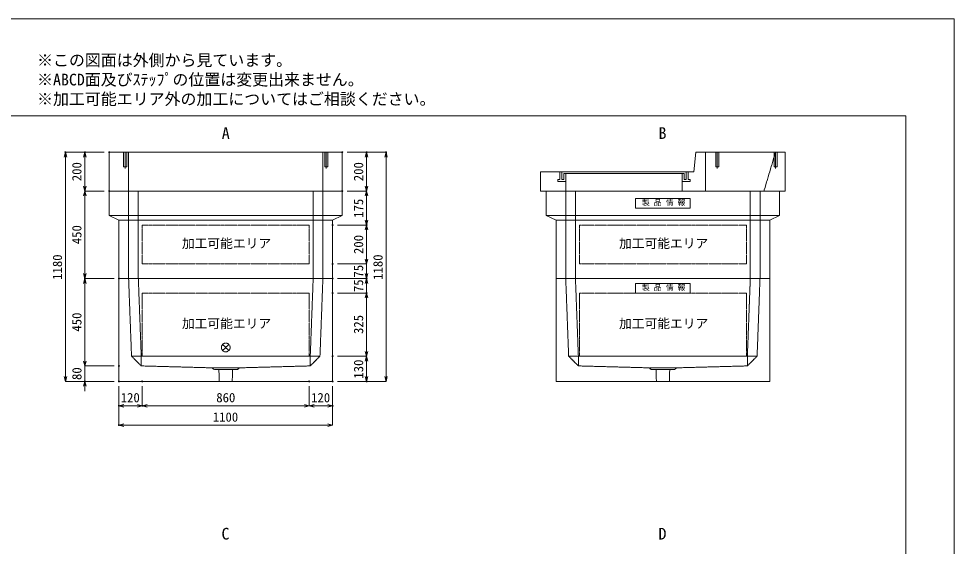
# Model space of a CAD drawing. Units: millimetres, scale not verified. Extents: x -3712 to 3712, y -2625 to 2625.
# Drawn here: x -1103 to 3712, y -91 to 2625 of the extents above; entities that cross this region are included whole.
import ezdxf
from ezdxf.enums import TextEntityAlignment as Align

# ---------------------------------------------------------------- set-up
doc = ezdxf.new("R2010")
doc.units = ezdxf.units.MM
doc.header["$LTSCALE"] = 10
doc.header["$PDMODE"] = 32
doc.header["$PDSIZE"] = 5
doc.linetypes.add('LONG_DASHED1', pattern=[7, 6, -1])
doc.linetypes.add('LONG_DOUBLE_CHAIN', pattern=[21.8, 18, -1, 0.6, -0.6, 0.6, -1])
for name, color, linetype, lineweight in [('0-0_D-TTL', 7, 'Continuous', 9), ('0-1_Defpoints', 7, 'Continuous', 9), ('0-3_D-TTL-TXT', 7, 'Continuous', 9), ('0-4_D-STR-TXT', 7, 'Continuous', 9), ('0-5_D-STR-DIM', 3, 'Continuous', 9), ('0-6_0', 7, 'Continuous', 9), ('0-7_D-STR', 7, 'Continuous', 9), ('0-8_D-STR-STR5', 1, 'LONG_DOUBLE_CHAIN', 9), ('0-9_D-STR-STR1', 7, 'LONG_DASHED1', 9), ('0-A_D-STR-STR4', 134, 'LONG_DASHED1', 9), ('0-B_D-STR-STR2', 1, 'LONG_DASHED1', 9)]:
    doc.layers.add(name, color=color, linetype=linetype, lineweight=lineweight)
doc.styles.add('ＭＳ ゴシック', font='')
doc.styles.get('ＭＳ ゴシック').set_extended_font_data('MS Gothic')

# ---------------------------------------------------------------- blocks, each defined once
blk = doc.blocks.new('A$C4DE05FD1')
at = {"layer": '0-0_D-TTL', "color": 134}
for p, q in [((2000, 38000), (57400, 38000)), ((57400, 38000), (57400, 2000))]:
    blk.add_line(p, q, dxfattribs=at)
at = {"layer": '0-1_Defpoints', "color": 134}
for p, q in [((0, 42000), (59400, 42000)), ((59400, 42000), (59400, 0))]:
    blk.add_line(p, q, dxfattribs=at)
at = {"layer": '0-3_D-TTL-TXT', "style": 'ＭＳ ゴシック'}
for s, p in [('※この図面は外側から見ています。', (21630.46, 39907.83)), ('※ABCD面及びｽﾃｯﾌﾟの位置は変更出来ません。', (21630.46, 39107.83)), ('※加工可能エリア外の加工についてはご相談ください。', (21630.46, 38307.83))]:
    blk.add_text(s, height=481.1, dxfattribs=at).set_placement(p, align=Align.BOTTOM_LEFT)
blk = doc.blocks.new('_Open30')
at = {"layer": '0-6_0'}
blk.add_line((0, 0), (-10, 0), dxfattribs=at)
blk.add_lwpolyline([(-10, 2.679), (0, 0), (-10, -2.679)], dxfattribs=at)
blk = doc.blocks.new('A$C31CA379A')
at = {"layer": '0-4_D-STR-TXT', "style": 'ＭＳ ゴシック'}
for s, p in [('A', (-162.94, -1095.26)), ('B', (17819.31, -1095.26)), ('C', (-175.69, -17595.27)), ('D', (17819.31, -17595.27))]:
    blk.add_text(s, height=481.1, dxfattribs=at).set_placement(p, align=Align.BOTTOM_LEFT)
blk = doc.blocks.new('A$C0F8B575B')
at = {"layer": '0-7_D-STR'}
for p, q in [((6000, 4500), (-6000, 4500)), ((-6000, 3250), (-6000, 4500)), ((6000, 3250), (6000, 4500)), ((-6000, 3250), (-5500, 3000)), ((-6000, 3250), (6000, 3250)), ((-5500, 0), (-5500, 3000)), ((5500, 3000), (-5500, 3000)), ((6000, 3250), (5500, 3000)), ((5500, 0), (5500, 3000)), ((5500, 0), (-5500, 0))]:
    blk.add_line(p, q, dxfattribs=at)
at = {"layer": '0-7_D-STR', "linetype": 'LONG_DASHED1'}
for p, q in [((-5000, 4500), (-5000, 0)), ((-4500, 4500), (-4500, 0)), ((4500, 4500), (4500, 0)), ((5000, 4500), (5000, 0))]:
    blk.add_line(p, q, dxfattribs=at)
at = {"layer": '0-8_D-STR-STR5'}
for p, q in [((4300, 2750), (4300, 750)), ((4300, 750), (-4300, 750))]:
    blk.add_line(p, q, dxfattribs=at)
blk.add_lwpolyline([(4300, 2750), (-4300, 2750), (-4300, 750)], dxfattribs=at)
blk = doc.blocks.new('A$C737D46CD')
at = {"layer": '0-9_D-STR-STR1', "linetype": 'Continuous'}
blk.add_lwpolyline([(-1410, 0), (1410, 0), (1410, -500), (-1410, -500)], close=True, dxfattribs=at)
at = {"layer": '0-9_D-STR-STR1', "style": 'ＭＳ ゴシック'}
blk.add_text('製 品 情 報', height=288.6, dxfattribs=at).set_placement((-1074.8, -441.3), align=Align.BOTTOM_LEFT)
blk = doc.blocks.new('A$C571F177C')
at = {"layer": '0-7_D-STR'}
for p, q in [((6000, 4500), (-6000, 4500)), ((-6000, 3250), (-6000, 4500)), ((6000, 3250), (6000, 4500)), ((-6000, 3250), (-5500, 3000)), ((-6000, 3250), (6000, 3250)), ((-5500, 0), (-5500, 3000)), ((5500, 3000), (-5500, 3000)), ((6000, 3250), (5500, 3000)), ((5500, 0), (5500, 3000)), ((5500, 0), (-5500, 0))]:
    blk.add_line(p, q, dxfattribs=at)
at = {"layer": '0-7_D-STR', "linetype": 'LONG_DASHED1'}
for p, q in [((-5000, 4500), (-5000, 0)), ((-4500, 4500), (-4500, 0)), ((4500, 4500), (4500, 0)), ((5000, 4500), (5000, 0))]:
    blk.add_line(p, q, dxfattribs=at)
at = {"layer": '0-8_D-STR-STR5'}
for p, q in [((4300, 2750), (4300, 750)), ((4300, 750), (-4300, 750))]:
    blk.add_line(p, q, dxfattribs=at)
blk.add_lwpolyline([(4300, 2750), (-4300, 2750), (-4300, 750)], dxfattribs=at)
at = {"layer": '0-9_D-STR-STR1'}
blk.add_blockref('A$C737D46CD', (0, 4125), dxfattribs=at)
blk = doc.blocks.new('A$C19F174D8')
at = {"layer": '0-7_D-STR', "linetype": 'LONG_DASHED1'}
for p, q in [((-5000, 0), (-4850, -4000)), ((-4500, 0), (-4350, -4000)), ((4500, 0), (4350, -4000)), ((5000, 0), (4850, -4000)), ((-4350, -4500), (-4850, -4000)), ((4850, -4000), (-4850, -4000)), ((-4350, -4500), (-4350, -4000)), ((4350, -4500), (4850, -4000)), ((4350, -4500), (4350, -4000)), ((-4350, -4500), (-700, -4600)), ((700, -4600), (-700, -4600)), ((-600, -4690), (-700, -4600)), ((600, -4690), (-600, -4690)), ((-333, -5300), (-352.5, -4690)), ((333, -5300), (352.5, -4690)), ((600, -4690), (700, -4600)), ((4350, -4500), (700, -4600))]:
    blk.add_line(p, q, dxfattribs=at)
at = {"layer": '0-7_D-STR'}
for p, q in [((5500, -5300), (5500, 0)), ((-5500, -5300), (5500, -5300))]:
    blk.add_line(p, q, dxfattribs=at)
blk.add_lwpolyline([(-5500, -5300), (-5500, 0), (5500, 0)], dxfattribs=at)
at = {"layer": '0-8_D-STR-STR5'}
for p, q in [((4300, -750), (4300, -4000)), ((4300, -4000), (-4300, -4000))]:
    blk.add_line(p, q, dxfattribs=at)
blk.add_lwpolyline([(4300, -750), (-4300, -750), (-4300, -4000)], dxfattribs=at)
at = {"layer": '0-9_D-STR-STR1'}
blk.add_blockref('A$C737D46CD', (0, -250), dxfattribs=at)
blk = doc.blocks.new('A$C41797729')
at = {"layer": '0-7_D-STR'}
for p, q in [((-6000, 2000), (6000, 2000)), ((-6000, 2000), (-6000, 0)), ((6000, 2000), (6000, 0)), ((-6000, 0), (6000, 0))]:
    blk.add_line(p, q, dxfattribs=at)
at = {"layer": '0-7_D-STR', "linetype": 'LONG_DASHED1'}
for p, q in [((-5000, 2000), (-5000, 0)), ((5000, 2000), (5000, 0))]:
    blk.add_line(p, q, dxfattribs=at)
at = {"layer": '0-B_D-STR-STR2'}
for p, q in [((-5175, 1170), (-5175, 2000)), ((5175, 1170), (5175, 2000))]:
    blk.add_line(p, q, dxfattribs=at)
for points in [[(-5255, 2000), (-5255, 1250), (-5095, 1250), (-5095, 2000)], [(5255, 2000), (5255, 1250), (5095, 1250), (5095, 2000)]]:
    blk.add_lwpolyline(points, dxfattribs=at)
blk = doc.blocks.new('A$C2D6F68EE')
at = {"layer": '0-7_D-STR'}
for p, q in [((1600, 1000), (1700, 2000)), ((6300, 2000), (1700, 2000)), ((6300, 0), (6300, 2000)), ((-6300, 1000), (1600, 1000)), ((-6300, 0), (-6300, 1000)), ((-6300, 0), (6300, 0))]:
    blk.add_line(p, q, dxfattribs=at)
at = {"layer": '0-7_D-STR', "linetype": 'LONG_DASHED1'}
for p, q in [((2200, 2000), (2200, 0)), ((5800, 2000), (5200, 0)), ((-5000, 0), (-5000, 900)), ((1000, 900), (1000, 0))]:
    blk.add_line(p, q, dxfattribs=at)
at = {"layer": '0-A_D-STR-STR4'}
for points in [[(-5300, 1000), (-5300, 600), (-5400, 600), (-5400, 500), (-5000, 500)], [(-5000, 900), (-5100, 900), (-5100, 600), (-5200, 600), (-5200, 1000)], [(1300, 1000), (1300, 600), (1400, 600), (1400, 500), (1000, 500)], [(1100, 900), (1100, 600), (1200, 600), (1200, 1000)], [(-5000, 900), (1000, 900), (1100, 900)]]:
    blk.add_lwpolyline(points, dxfattribs=at)
at = {"layer": '0-B_D-STR-STR2'}
for p, q in [((2797.8, 1170), (2797.8, 2000)), ((5800, 1170), (5800, 2000))]:
    blk.add_line(p, q, dxfattribs=at)
for points in [[(2877.8, 2000), (2877.8, 1250), (2717.8, 1250), (2717.8, 2000)], [(5880, 2000), (5880, 1250), (5720, 1250), (5720, 2000)]]:
    blk.add_lwpolyline(points, dxfattribs=at)
blk = doc.blocks.new('A$C6F5C57E3')
at = {"layer": '0-7_D-STR', "linetype": 'LONG_DASHED1'}
for p, q in [((-5000, 0), (-4850, -4000)), ((-4500, 0), (-4350, -4000)), ((4500, 0), (4350, -4000)), ((5000, 0), (4850, -4000)), ((-4350, -4500), (-4850, -4000)), ((4850, -4000), (-4850, -4000)), ((-4350, -4500), (-4350, -4000)), ((4350, -4500), (4850, -4000)), ((4350, -4500), (4350, -4000)), ((-4350, -4500), (-700, -4600)), ((700, -4600), (-700, -4600)), ((-600, -4690), (-700, -4600)), ((600, -4690), (-600, -4690)), ((-333, -5300), (-352.5, -4690)), ((333, -5300), (352.5, -4690)), ((600, -4690), (700, -4600)), ((4350, -4500), (700, -4600))]:
    blk.add_line(p, q, dxfattribs=at)
at = {"layer": '0-7_D-STR'}
for p, q in [((5500, -5300), (5500, 0)), ((-5500, -5300), (5500, -5300))]:
    blk.add_line(p, q, dxfattribs=at)
blk.add_lwpolyline([(-5500, -5300), (-5500, 0), (5500, 0)], dxfattribs=at)
at = {"layer": '0-8_D-STR-STR5'}
for p, q in [((-4300, -750), (-4300, -4000)), ((4300, -750), (-4300, -750)), ((4300, -750), (4300, -4000)), ((4300, -4000), (-4300, -4000))]:
    blk.add_line(p, q, dxfattribs=at)
blk = doc.blocks.new('A$C1C640AAB')
at = {"layer": '0-8_D-STR-STR5'}
for p, q in [((-159.1, -159.1), (159.1, 159.1)), ((-159.1, 159.1), (159.1, -159.1))]:
    blk.add_line(p, q, dxfattribs=at)
blk.add_circle((0, 0), 225, dxfattribs=at)
blk = doc.blocks.new('A$Cf8360954')
at = {"layer": '0-7_D-STR'}
blk.add_blockref('A$C6F5C57E3', (0, 0), dxfattribs=at)
at = {"layer": '0-8_D-STR-STR5'}
blk.add_blockref('A$C1C640AAB', (0, -3550), dxfattribs=at)

msp = doc.modelspace()

# ---------------------------------------------------------------- linework, layer by layer
at = {"layer": '0-1_Defpoints'}
for p in [(-862.5, 1937.5), (-762.5, 1937.5), (-637.5, 1937.5), (562.5, 1937.5), (687.5, 1937.5), (787.5, 1937.5), (-637.5, 1737.5), (562.5, 1737.5), (512.5, 1562.5), (512.5, 1562.5), (687.5, 1562.5), (687.5, 1562.5), (512.5, 1362.5), (-762.5, 1287.5), (-587.5, 1287.5), (512.5, 1287.5), (512.5, 1287.5), (687.5, 1287.5), (687.5, 1287.5), (512.5, 1212.5), (687.5, 1212.5), (512.5, 887.5), (-587.5, 837.5), (-762.5, 757.5), (-587.5, 757.5), (-587.5, 757.5), (-467.5, 757.5), (392.5, 757.5), (512.5, 757.5), (512.5, 757.5), (687.5, 757.5), (-587.5, 632.5), (-467.5, 632.5), (512.5, 632.5), (-587.5, 532.5)]:
    msp.add_point(p, dxfattribs=at)
at = {"layer": '0-5_D-STR-DIM'}
for p, q in [((-662.5, 1937.5), (-862.5, 1937.5)), ((-662.5, 1937.5), (-762.5, 1937.5)), ((587.5, 1937.5), (687.5, 1937.5)), ((587.5, 1937.5), (787.5, 1937.5)), ((-862.5, 782.5), (-862.5, 1912.5)), ((-762.5, 1762.5), (-762.5, 1912.5)), ((687.5, 1762.5), (687.5, 1912.5)), ((787.5, 782.5), (787.5, 1912.5)), ((-662.5, 1737.5), (-762.5, 1737.5)), ((-662.5, 1737.5), (-762.5, 1737.5)), ((587.5, 1737.5), (687.5, 1737.5)), ((587.5, 1737.5), (687.5, 1737.5)), ((-762.5, 1712.5), (-762.5, 1312.5)), ((687.5, 1712.5), (687.5, 1587.5)), ((537.5, 1562.5), (687.5, 1562.5)), ((537.5, 1562.5), (687.5, 1562.5)), ((687.5, 1387.5), (687.5, 1537.5)), ((687.5, 1387.5), (687.5, 1412.5)), ((537.5, 1362.5), (687.5, 1362.5)), ((537.5, 1362.5), (687.5, 1362.5)), ((687.5, 1362.5), (687.5, 1287.5)), ((687.5, 1312.5), (687.5, 1337.5)), ((-612.5, 1287.5), (-762.5, 1287.5)), ((-612.5, 1287.5), (-762.5, 1287.5)), ((-762.5, 862.5), (-762.5, 1262.5)), ((537.5, 1287.5), (687.5, 1287.5)), ((537.5, 1287.5), (687.5, 1287.5)), ((687.5, 1212.5), (687.5, 1287.5)), ((687.5, 1262.5), (687.5, 1237.5)), ((537.5, 1212.5), (687.5, 1212.5)), ((537.5, 1212.5), (687.5, 1212.5)), ((687.5, 1187.5), (687.5, 1162.5)), ((687.5, 912.5), (687.5, 1187.5)), ((-762.5, 862.5), (-762.5, 887.5)), ((537.5, 887.5), (687.5, 887.5)), ((537.5, 887.5), (687.5, 887.5)), ((-612.5, 837.5), (-762.5, 837.5)), ((-612.5, 837.5), (-762.5, 837.5)), ((-762.5, 837.5), (-762.5, 757.5)), ((687.5, 862.5), (687.5, 782.5)), ((-612.5, 757.5), (-862.5, 757.5)), ((-612.5, 757.5), (-762.5, 757.5)), ((-762.5, 732.5), (-762.5, 707.5)), ((-587.5, 732.5), (-587.5, 532.5)), ((-587.5, 732.5), (-587.5, 632.5)), ((-467.5, 732.5), (-467.5, 632.5)), ((-467.5, 732.5), (-467.5, 632.5)), ((392.5, 732.5), (392.5, 632.5)), ((392.5, 732.5), (392.5, 632.5)), ((512.5, 732.5), (512.5, 632.5)), ((512.5, 732.5), (512.5, 532.5)), ((537.5, 757.5), (687.5, 757.5)), ((537.5, 757.5), (787.5, 757.5)), ((-492.5, 632.5), (-562.5, 632.5)), ((367.5, 632.5), (-442.5, 632.5)), ((417.5, 632.5), (487.5, 632.5)), ((487.5, 532.5), (-562.5, 532.5))]:
    msp.add_line(p, q, dxfattribs=at)

# ---------------------------------------------------------------- block references
at = {"layer": '0-0_D-TTL', "xscale": 0.125, "yscale": 0.125}
msp.add_blockref('A$C4DE05FD1', (-3712.5, -2625), dxfattribs=at)
at = {"layer": '0-4_D-STR-TXT', "xscale": 0.125, "yscale": 0.125}
msp.add_blockref('A$C31CA379A', (-37.5, 2125), dxfattribs=at)
at = {"layer": '0-5_D-STR-DIM', "xscale": 2.5, "yscale": 2.5}
for p, rotation in [((-862.5, 1937.5), 90), ((-762.5, 1937.5), 90), ((687.5, 1937.5), 90), ((787.5, 1937.5), 90), ((-762.5, 1737.5), 270), ((-762.5, 1737.5), 90), ((687.5, 1737.5), 270), ((687.5, 1737.5), 90), ((687.5, 1562.5), 270), ((687.5, 1562.5), 90), ((687.5, 1362.5), 270), ((687.5, 1362.5), 270), ((-762.5, 1287.5), 270), ((687.5, 1287.5), 270), ((-762.5, 1287.5), 90), ((687.5, 1287.5), 90), ((687.5, 1212.5), 90), ((687.5, 1212.5), 90), ((687.5, 887.5), 270), ((687.5, 887.5), 90), ((-762.5, 837.5), 270), ((-762.5, 837.5), 270), ((-862.5, 757.5), 270), ((687.5, 757.5), 270), ((787.5, 757.5), 270), ((-762.5, 757.5), 90), ((-587.5, 632.5), 180), ((-467.5, 632.5), 180), ((392.5, 632.5), 180), ((-587.5, 532.5), 180)]:
    msp.add_blockref('_Open30', p, dxfattribs=dict(at, rotation=rotation))
for p in [(-467.5, 632.5), (392.5, 632.5), (512.5, 632.5), (512.5, 532.5)]:
    msp.add_blockref('_Open30', p, dxfattribs=at)
at = {"layer": '0-7_D-STR', "xscale": 0.1, "yscale": 0.1}
for name, p in [('A$C41797729', (-37.5, 1737.5)), ('A$C2D6F68EE', (2212.5, 1737.5)), ('A$C0F8B575B', (-37.5, 1287.5)), ('A$C571F177C', (2212.5, 1287.5)), ('A$Cf8360954', (-37.5, 1287.5)), ('A$C19F174D8', (2212.5, 1287.5))]:
    msp.add_blockref(name, p, dxfattribs=at)

# ---------------------------------------------------------------- texts
at = {"layer": '0-5_D-STR-DIM', "style": 'ＭＳ ゴシック'}
for s, p in [('200', (-765.75, 1788.5)), ('200', (684.25, 1788.5)), ('175', (684.25, 1600)), ('450', (-765.75, 1464)), ('200', (684.25, 1413.5)), ('1180', (-865.75, 1280.6)), ('1180', (784.25, 1280.6)), ('75', (684.25, 1292.4)), ('75', (684.25, 1217.4)), ('450', (-765.75, 1014)), ('325', (684.25, 1001.78)), ('80', (-765.75, 764.88)), ('130', (684.25, 771.85))]:
    msp.add_text(s, height=48.09, rotation=90, dxfattribs=at).set_placement(p, align=Align.BOTTOM_LEFT)
for s, p in [('120', (-578.15, 635.75)), ('860', (-86.37, 635.75)), ('120', (401.85, 635.75)), ('1100', (-104.4, 535.75))]:
    msp.add_text(s, height=48.09, dxfattribs=at).set_placement(p, align=Align.BOTTOM_LEFT)
at = {"layer": '0-8_D-STR-STR5', "style": 'ＭＳ ゴシック'}
for p in [(-263.09, 1429.83), (1986.91, 1429.83), (-263.09, 1017.33), (1986.91, 1017.33)]:
    msp.add_text('加工可能エリア', height=48.09, dxfattribs=at).set_placement(p, align=Align.BOTTOM_LEFT)

doc.saveas('drawing.dxf')
